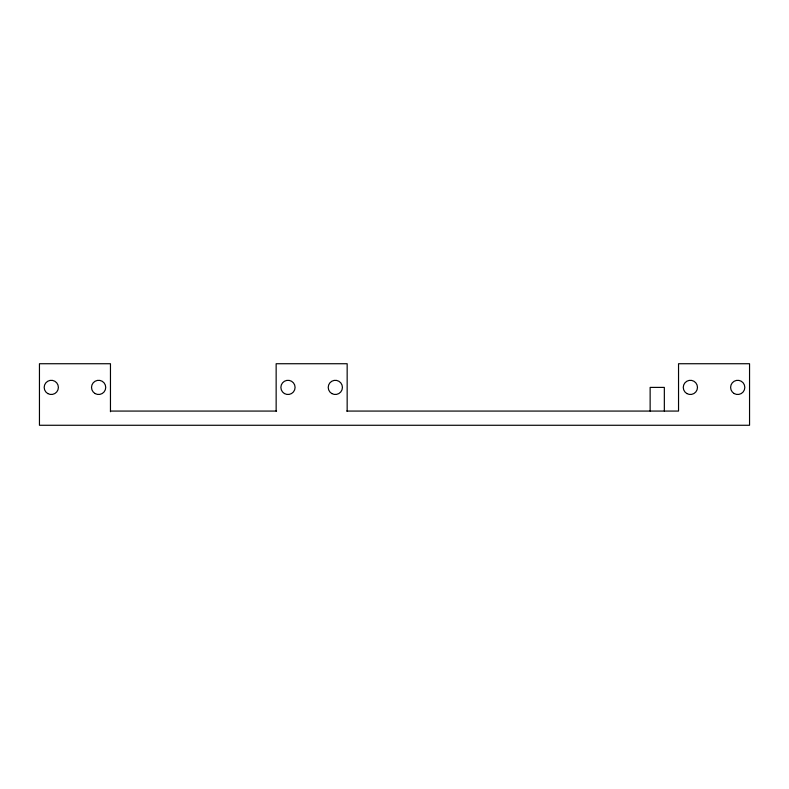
<?xml version="1.0" encoding="UTF-8"?>
<svg xmlns="http://www.w3.org/2000/svg" width="789" height="789" viewBox="0 0 789 789"><rect width="100%" height="100%" fill="white"/><g stroke="black" fill="none" stroke-linecap="round" stroke-linejoin="round"><path stroke-width="1.18" d="M110.46 411.069L276.584 411.069M346.726 411.069L678.54 411.069L678.54 363.729L749.55 363.729L749.55 425.271L39.45 425.271L39.45 363.729L110.46 363.729L110.46 411.73M664.338 411.069L664.338 387.399L650.136 387.399L650.136 411.069M347.16 411.069L347.16 363.729L276.15 363.729L276.15 411.069M47.734 393.553A7.101 7.101 0 0 0 58.386 387.399A7.101 7.101 0 0 0 47.734 381.245A7.101 7.101 0 0 0 47.734 393.553M95.075 393.553A7.101 7.101 0 0 0 105.726 387.399A7.101 7.101 0 0 0 95.075 381.245A7.101 7.101 0 0 0 95.075 393.553M284.434 393.553A7.101 7.101 0 0 0 295.086 387.399A7.101 7.101 0 0 0 284.434 381.245A7.101 7.101 0 0 0 284.434 393.553M331.774 393.553A7.101 7.101 0 0 0 342.426 387.399A7.101 7.101 0 0 0 331.774 381.245A7.101 7.101 0 0 0 331.774 393.553M686.824 393.553A7.101 7.101 0 0 0 697.476 387.399A7.101 7.101 0 0 0 686.824 381.245A7.101 7.101 0 0 0 686.824 393.553M734.164 393.553A7.101 7.101 0 0 0 744.816 387.399A7.101 7.101 0 0 0 734.164 381.245A7.101 7.101 0 0 0 734.164 393.553"/></g></svg>
